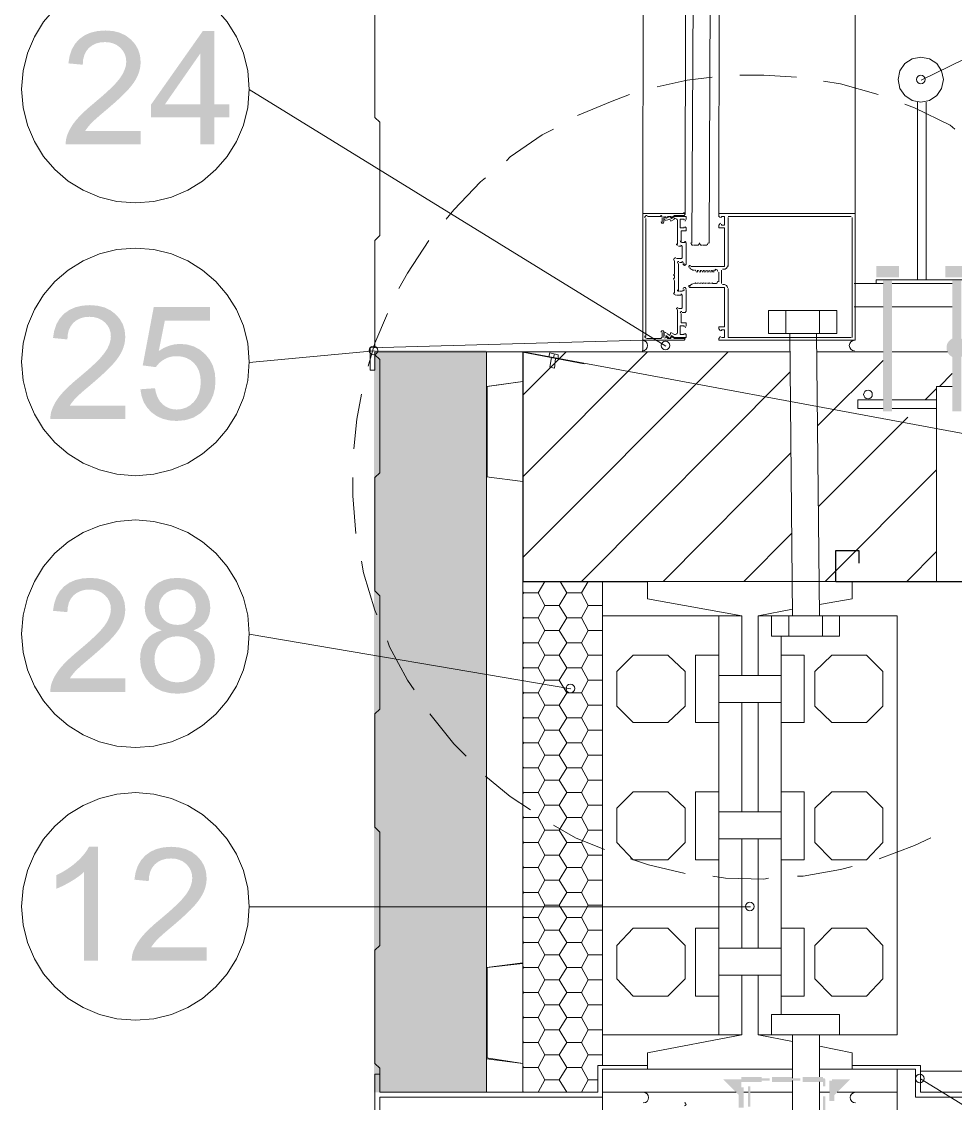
# Model space of a CAD drawing. Header units: millimetres. Extents: x 0 to 297, y 0 to 420.
# Drawn here: x 224.63 to 245.22, y 321.6 to 345.44 of the extents above; entities that cross this region are included whole.
import ezdxf

# ---------------------------------------------------------------- set-up
doc = ezdxf.new("R2010")
doc.units = ezdxf.units.MM
doc.layers.add('1-CORTE-LINEAS', color=7, linetype='Continuous')
doc.layers.add('1-CORTE-RELLENOS', color=9, linetype='Continuous')

msp = doc.modelspace()

# ---------------------------------------------------------------- hatches: boundary and pattern name
at = {"layer": '1-CORTE-RELLENOS'}
h = msp.add_hatch(color=7, dxfattribs=at)
h.dxf.hatch_style = 1
h.paths.add_polyline_path([(227.261, 343.027), (227.261, 342.732), (225.607, 342.732), (225.608, 342.787), (225.614, 342.84), (225.626, 342.893), (225.643, 342.945), (225.679, 343.029), (225.725, 343.113), (225.78, 343.196), (225.844, 343.278), (225.922, 343.363), (226.015, 343.454), (226.123, 343.551), (226.247, 343.656), (226.434, 343.815), (226.588, 343.956), (226.709, 344.079), (226.798, 344.185), (226.86, 344.281), (226.905, 344.375), (226.932, 344.466), (226.941, 344.554), (226.933, 344.642), (226.908, 344.723), (226.867, 344.797), (226.809, 344.863), (226.739, 344.917), (226.659, 344.956), (226.569, 344.979), (226.47, 344.987), (226.365, 344.979), (226.27, 344.954), (226.187, 344.912), (226.114, 344.855), (226.056, 344.782), (226.015, 344.697), (225.99, 344.599), (225.982, 344.488), (225.665, 344.518), (225.693, 344.684), (225.743, 344.829), (225.815, 344.953), (225.91, 345.056), (226.025, 345.138), (226.158, 345.196), (226.309, 345.231), (226.478, 345.243), (226.648, 345.231), (226.799, 345.193), (226.932, 345.13), (227.046, 345.042), (227.139, 344.937), (227.205, 344.819), (227.245, 344.69), (227.258, 344.549), (227.254, 344.473), (227.242, 344.398), (227.222, 344.324), (227.195, 344.251), (227.159, 344.178), (227.113, 344.103), (227.057, 344.026), (226.991, 343.948), (226.908, 343.86), (226.803, 343.758), (226.673, 343.64), (226.519, 343.507), (226.392, 343.4), (226.291, 343.313), (226.215, 343.243), (226.164, 343.193), (226.127, 343.151), (226.093, 343.11), (226.062, 343.069), (226.034, 343.027)])
h = msp.add_hatch(color=7, dxfattribs=at)
h.dxf.hatch_style = 1
h.paths.add_polyline_path([(228.881, 342.732), (228.881, 343.33), (229.217, 343.33), (229.217, 343.612), (228.881, 343.612), (228.881, 345.232), (228.63, 345.232), (227.489, 343.612), (227.489, 343.33), (228.575, 343.33), (228.575, 342.732)])
h.paths.add_polyline_path([(227.792, 343.612), (228.575, 344.739), (228.575, 343.612)])
h = msp.add_hatch(color=7, dxfattribs=at)
h.dxf.hatch_style = 1
h.paths.add_polyline_path([(243.474, 340.051), (243.974, 340.051), (243.974, 339.801), (243.474, 339.801)])
h = msp.add_hatch(color=7, dxfattribs=at)
h.dxf.hatch_style = 1
h.paths.add_polyline_path([(244.999, 340.051), (245.499, 340.051), (245.499, 339.801), (244.999, 339.801)])
h = msp.add_hatch(color=7, dxfattribs=at)
h.dxf.hatch_style = 1
h.paths.add_polyline_path([(243.624, 339.726), (243.824, 339.726), (243.824, 336.851), (243.624, 336.851)])
h = msp.add_hatch(color=7, dxfattribs=at)
h.dxf.hatch_style = 1
h.paths.add_polyline_path([(245.349, 339.726), (245.149, 339.726), (245.149, 338.452), (245.162, 338.459), (245.204, 338.471), (245.249, 338.476), (245.294, 338.471), (245.335, 338.459), (245.349, 338.452)])
h = msp.add_hatch(color=7, dxfattribs=at)
h.dxf.hatch_style = 1
h.paths.add_polyline_path([(226.922, 336.974), (226.922, 336.679), (225.268, 336.679), (225.269, 336.733), (225.276, 336.787), (225.287, 336.839), (225.304, 336.891), (225.34, 336.976), (225.386, 337.06), (225.441, 337.142), (225.505, 337.224), (225.583, 337.309), (225.676, 337.4), (225.784, 337.498), (225.908, 337.602), (226.095, 337.761), (226.249, 337.902), (226.371, 338.026), (226.459, 338.131), (226.522, 338.228), (226.566, 338.321), (226.593, 338.412), (226.602, 338.501), (226.594, 338.589), (226.569, 338.67), (226.528, 338.743), (226.47, 338.809), (226.4, 338.863), (226.32, 338.902), (226.231, 338.925), (226.131, 338.933), (226.026, 338.925), (225.932, 338.9), (225.848, 338.859), (225.776, 338.801), (225.718, 338.728), (225.676, 338.643), (225.652, 338.545), (225.643, 338.434), (225.326, 338.465), (225.354, 338.63), (225.404, 338.775), (225.477, 338.899), (225.572, 339.002), (225.687, 339.084), (225.82, 339.143), (225.971, 339.178), (226.139, 339.19), (226.309, 339.177), (226.46, 339.139), (226.593, 339.076), (226.707, 338.988), (226.8, 338.883), (226.866, 338.766), (226.906, 338.636), (226.919, 338.495), (226.915, 338.419), (226.903, 338.345), (226.884, 338.271), (226.856, 338.197), (226.82, 338.124), (226.774, 338.05), (226.718, 337.973), (226.652, 337.894), (226.57, 337.807), (226.464, 337.704), (226.334, 337.586), (226.181, 337.453), (226.054, 337.347), (225.952, 337.259), (225.876, 337.19), (225.825, 337.139), (225.788, 337.098), (225.754, 337.056), (225.723, 337.015), (225.696, 336.974)])
h = msp.add_hatch(color=7, dxfattribs=at)
h.dxf.hatch_style = 1
h.paths.add_polyline_path([(227.252, 337.335), (227.574, 337.359), (227.598, 337.249), (227.633, 337.154), (227.681, 337.073), (227.74, 337.007), (227.808, 336.955), (227.883, 336.918), (227.965, 336.896), (228.054, 336.888), (228.16, 336.899), (228.258, 336.93), (228.347, 336.981), (228.429, 337.054), (228.496, 337.144), (228.545, 337.249), (228.574, 337.368), (228.583, 337.5), (228.574, 337.624), (228.546, 337.734), (228.499, 337.831), (228.434, 337.913), (228.355, 337.98), (228.265, 338.027), (228.162, 338.056), (228.049, 338.065), (227.976, 338.061), (227.907, 338.048), (227.842, 338.026), (227.781, 337.996), (227.725, 337.96), (227.675, 337.92), (227.631, 337.874), (227.594, 337.823), (227.304, 337.861), (227.547, 339.145), (228.79, 339.145), (228.79, 338.851), (227.792, 338.851), (227.657, 338.178), (227.771, 338.247), (227.888, 338.296), (228.008, 338.325), (228.131, 338.335), (228.289, 338.321), (228.433, 338.278), (228.564, 338.208), (228.682, 338.109), (228.781, 337.988), (228.852, 337.85), (228.894, 337.696), (228.908, 337.525), (228.896, 337.361), (228.859, 337.209), (228.797, 337.069), (228.71, 336.941), (228.579, 336.808), (228.426, 336.713), (228.251, 336.656), (228.054, 336.637), (227.891, 336.649), (227.744, 336.685), (227.613, 336.744), (227.497, 336.828), (227.401, 336.931), (227.328, 337.049), (227.279, 337.184)])
h = msp.add_hatch(color=7, dxfattribs=at)
h.dxf.hatch_style = 1
h.paths.add_polyline_path([(245.474, 338.251), (245.47, 338.206), (245.457, 338.164), (245.437, 338.126), (245.408, 338.091), (245.373, 338.063), (245.335, 338.042), (245.294, 338.03), (245.249, 338.026), (245.204, 338.03), (245.162, 338.042), (245.124, 338.063), (245.09, 338.091), (245.061, 338.126), (245.04, 338.164), (245.028, 338.206), (245.024, 338.251), (245.028, 338.295), (245.04, 338.337), (245.061, 338.375), (245.09, 338.41), (245.124, 338.438), (245.162, 338.459), (245.204, 338.471), (245.249, 338.476), (245.294, 338.471), (245.335, 338.459), (245.373, 338.438), (245.408, 338.41), (245.437, 338.375), (245.457, 338.337), (245.47, 338.295)])
h = msp.add_hatch(color=51, dxfattribs=at)
h.dxf.hatch_style = 1
h.paths.add_polyline_path([(234.879, 338.194), (234.879, 321.841), (232.403, 321.841), (232.403, 338.194)])
h = msp.add_hatch(color=7, dxfattribs=at)
h.dxf.hatch_style = 1
h.paths.add_polyline_path([(245.149, 336.851), (245.349, 336.851), (245.349, 338.049), (245.335, 338.042), (245.294, 338.03), (245.249, 338.026), (245.204, 338.03), (245.162, 338.042), (245.149, 338.049)])
h = msp.add_hatch(color=7, dxfattribs=at)
h.dxf.hatch_style = 1
h.paths.add_polyline_path([(226.922, 330.962), (226.922, 330.667), (225.268, 330.667), (225.269, 330.722), (225.276, 330.775), (225.287, 330.828), (225.304, 330.88), (225.34, 330.964), (225.386, 331.048), (225.441, 331.131), (225.505, 331.213), (225.583, 331.298), (225.676, 331.389), (225.784, 331.486), (225.908, 331.591), (226.095, 331.75), (226.249, 331.891), (226.371, 332.014), (226.459, 332.12), (226.522, 332.216), (226.566, 332.31), (226.593, 332.401), (226.602, 332.489), (226.594, 332.578), (226.569, 332.659), (226.528, 332.732), (226.47, 332.798), (226.4, 332.852), (226.32, 332.891), (226.231, 332.914), (226.131, 332.922), (226.026, 332.914), (225.932, 332.889), (225.848, 332.847), (225.776, 332.79), (225.718, 332.717), (225.676, 332.632), (225.652, 332.534), (225.643, 332.423), (225.326, 332.453), (225.354, 332.619), (225.404, 332.764), (225.477, 332.888), (225.572, 332.991), (225.687, 333.073), (225.82, 333.131), (225.971, 333.166), (226.139, 333.178), (226.309, 333.166), (226.46, 333.128), (226.593, 333.065), (226.707, 332.977), (226.8, 332.872), (226.866, 332.754), (226.906, 332.625), (226.919, 332.484), (226.915, 332.408), (226.903, 332.333), (226.884, 332.259), (226.856, 332.186), (226.82, 332.113), (226.774, 332.038), (226.718, 331.962), (226.652, 331.883), (226.57, 331.795), (226.464, 331.693), (226.334, 331.575), (226.181, 331.442), (226.054, 331.335), (225.952, 331.248), (225.876, 331.178), (225.825, 331.128), (225.788, 331.086), (225.754, 331.045), (225.723, 331.004), (225.696, 330.962)])
h = msp.add_hatch(color=7, dxfattribs=at)
h.dxf.hatch_style = 1
h.paths.add_polyline_path([(227.615, 331.986), (227.521, 331.937), (227.439, 331.874), (227.371, 331.797), (227.316, 331.711), (227.277, 331.614), (227.254, 331.507), (227.246, 331.39), (227.261, 331.233), (227.303, 331.09), (227.374, 330.961), (227.472, 330.844), (227.595, 330.748), (227.736, 330.68), (227.894, 330.64), (228.071, 330.626), (228.246, 330.64), (228.404, 330.68), (228.544, 330.748), (228.666, 330.844), (228.766, 330.959), (228.837, 331.087), (228.88, 331.228), (228.895, 331.381), (228.887, 331.493), (228.864, 331.597), (228.826, 331.693), (228.773, 331.781), (228.707, 331.859), (228.626, 331.925), (228.532, 331.98), (228.423, 332.023), (228.511, 332.061), (228.587, 332.107), (228.65, 332.161), (228.702, 332.222), (228.741, 332.289), (228.77, 332.362), (228.787, 332.441), (228.793, 332.525), (228.78, 332.656), (228.742, 332.777), (228.679, 332.888), (228.591, 332.988), (228.484, 333.071), (228.361, 333.131), (228.221, 333.166), (228.065, 333.178), (227.91, 333.166), (227.772, 333.131), (227.65, 333.073), (227.544, 332.991), (227.458, 332.893), (227.397, 332.784), (227.361, 332.664), (227.348, 332.533), (227.354, 332.446), (227.371, 332.364), (227.4, 332.29), (227.439, 332.222), (227.492, 332.161), (227.557, 332.107), (227.634, 332.061), (227.723, 332.023)])
h.paths.add_polyline_path([(227.663, 332.544), (227.67, 332.619), (227.692, 332.688), (227.728, 332.752), (227.778, 332.812), (227.84, 332.861), (227.909, 332.896), (227.986, 332.918), (228.071, 332.925), (228.154, 332.917), (228.23, 332.896), (228.298, 332.86), (228.36, 332.809), (228.411, 332.749), (228.447, 332.681), (228.468, 332.607), (228.476, 332.525), (228.469, 332.448), (228.447, 332.377), (228.412, 332.311), (228.363, 332.252), (228.302, 332.204), (228.234, 332.169), (228.157, 332.149), (228.073, 332.142), (227.986, 332.149), (227.908, 332.169), (227.838, 332.204), (227.776, 332.252), (227.726, 332.313), (227.691, 332.381), (227.67, 332.459)])
h.paths.add_polyline_path([(227.563, 331.39), (227.572, 331.493), (227.599, 331.587), (227.643, 331.672), (227.704, 331.748), (227.78, 331.81), (227.866, 331.855), (227.961, 331.882), (228.065, 331.891), (228.17, 331.882), (228.267, 331.855), (228.354, 331.809), (228.432, 331.745), (228.497, 331.667), (228.543, 331.58), (228.571, 331.484), (228.58, 331.379), (228.571, 331.274), (228.544, 331.179), (228.5, 331.094), (228.437, 331.017), (228.361, 330.956), (228.274, 330.912), (228.179, 330.886), (228.073, 330.877), (228.004, 330.881), (227.937, 330.893), (227.872, 330.914), (227.809, 330.943), (227.751, 330.981), (227.702, 331.025), (227.659, 331.076), (227.624, 331.133), (227.597, 331.196), (227.579, 331.259), (227.567, 331.324)])
h = msp.add_hatch(color=7, dxfattribs=at)
h.dxf.hatch_style = 1
h.paths.add_polyline_path([(226.316, 324.741), (226.01, 324.741), (226.01, 326.698), (225.95, 326.644), (225.881, 326.591), (225.804, 326.538), (225.718, 326.485), (225.631, 326.436), (225.548, 326.393), (225.47, 326.356), (225.396, 326.326), (225.396, 326.623), (225.52, 326.687), (225.636, 326.757), (225.745, 326.833), (225.845, 326.915), (225.934, 327.001), (226.009, 327.086), (226.071, 327.169), (226.118, 327.252), (226.316, 327.252)])
h = msp.add_hatch(color=7, dxfattribs=at)
h.dxf.hatch_style = 1
h.paths.add_polyline_path([(228.716, 325.036), (228.716, 324.741), (227.062, 324.741), (227.064, 324.795), (227.07, 324.849), (227.081, 324.901), (227.098, 324.953), (227.135, 325.038), (227.18, 325.122), (227.235, 325.204), (227.3, 325.287), (227.377, 325.371), (227.47, 325.462), (227.578, 325.56), (227.702, 325.664), (227.889, 325.823), (228.043, 325.964), (228.165, 326.088), (228.253, 326.193), (228.316, 326.29), (228.36, 326.383), (228.387, 326.474), (228.396, 326.563), (228.388, 326.651), (228.363, 326.732), (228.322, 326.805), (228.264, 326.871), (228.194, 326.926), (228.114, 326.964), (228.025, 326.988), (227.925, 326.995), (227.82, 326.987), (227.726, 326.962), (227.642, 326.921), (227.57, 326.863), (227.512, 326.79), (227.47, 326.705), (227.446, 326.607), (227.437, 326.496), (227.12, 326.527), (227.148, 326.693), (227.198, 326.837), (227.271, 326.961), (227.366, 327.064), (227.481, 327.146), (227.614, 327.205), (227.765, 327.24), (227.933, 327.252), (228.103, 327.239), (228.254, 327.201), (228.387, 327.138), (228.501, 327.05), (228.594, 326.945), (228.66, 326.828), (228.7, 326.698), (228.713, 326.557), (228.709, 326.482), (228.697, 326.407), (228.678, 326.333), (228.65, 326.259), (228.614, 326.187), (228.568, 326.112), (228.512, 326.035), (228.446, 325.956), (228.364, 325.869), (228.258, 325.766), (228.128, 325.648), (227.975, 325.515), (227.848, 325.409), (227.746, 325.321), (227.67, 325.252), (227.619, 325.201), (227.582, 325.16), (227.548, 325.118), (227.517, 325.077), (227.49, 325.036)])
h = msp.add_hatch(color=7, dxfattribs=at)
h.dxf.hatch_style = 1
h.paths.add_polyline_path([(240.499, 322.126), (240.099, 322.126), (240.499, 321.726)])
h = msp.add_hatch(color=7, dxfattribs=at)
h.dxf.hatch_style = 1
h.paths.add_polyline_path([(240.949, 322.101), (240.674, 322.101), (240.674, 322.151), (240.949, 322.151), (240.949, 322.181), (240.499, 322.181), (240.499, 322.126), (240.499, 322.071), (240.949, 322.071)])
h = msp.add_hatch(color=7, dxfattribs=at)
h.dxf.hatch_style = 1
h.paths.add_polyline_path([(240.674, 322.151), (240.674, 322.101), (241.124, 322.101), (241.124, 322.151)])
h = msp.add_hatch(color=7, dxfattribs=at)
h.dxf.hatch_style = 1
h.paths.add_polyline_path([(241.349, 322.101), (241.349, 322.151), (241.624, 322.151), (241.624, 322.181), (241.174, 322.181), (241.174, 322.071), (241.624, 322.071), (241.624, 322.101)])
h = msp.add_hatch(color=7, dxfattribs=at)
h.dxf.hatch_style = 1
h.paths.add_polyline_path([(241.349, 322.101), (241.799, 322.101), (241.799, 322.151), (241.349, 322.151)])
h = msp.add_hatch(color=7, dxfattribs=at)
h.dxf.hatch_style = 1
h.paths.add_polyline_path([(242.299, 322.101), (242.024, 322.101), (242.024, 322.151), (242.299, 322.151), (242.299, 322.181), (241.849, 322.181), (241.849, 322.071), (242.299, 322.071)])
h = msp.add_hatch(color=7, dxfattribs=at)
h.dxf.hatch_style = 1
h.paths.add_polyline_path([(242.349, 322.126), (242.347, 322.137), (242.343, 322.144), (242.335, 322.149), (242.324, 322.151), (242.024, 322.151), (242.024, 322.101), (242.299, 322.101), (242.299, 321.976), (242.349, 321.976)])
h = msp.add_hatch(color=7, dxfattribs=at)
h.dxf.hatch_style = 1
h.paths.add_polyline_path([(242.554, 321.781), (242.499, 321.726), (242.499, 322.101), (242.444, 322.101), (242.444, 321.651), (242.554, 321.651)])
h = msp.add_hatch(color=7, dxfattribs=at)
h.dxf.hatch_style = 1
h.paths.add_polyline_path([(242.499, 322.126), (242.899, 322.126), (242.499, 321.726)])
h = msp.add_hatch(color=7, dxfattribs=at)
h.dxf.hatch_style = 1
h.paths.add_polyline_path([(240.499, 321.726), (240.444, 321.781), (240.444, 321.501), (240.554, 321.501), (240.554, 321.951), (240.499, 321.951)])
h = msp.add_hatch(color=7, dxfattribs=at)
h.dxf.hatch_style = 1
h.paths.add_polyline_path([(240.699, 321.526), (240.699, 321.976), (240.649, 321.976), (240.649, 321.526)])
h = msp.add_hatch(color=7, dxfattribs=at)
h.dxf.hatch_style = 1
h.paths.add_polyline_path([(242.299, 321.751), (242.299, 321.301), (242.349, 321.301), (242.349, 321.751)])

# ---------------------------------------------------------------- linework, layer by layer
at = {"layer": '1-CORTE-LINEAS', "color": 7, "lineweight": 13}
for p, q in [((239.515, 358.417), (239.408, 340.553)), ((239.303, 357.803), (239.26, 341.187)), ((240.002, 341.208), (240.044, 357.719)), ((239.874, 357.57), (239.789, 340.553)), ((238.393, 341.102), (238.393, 338.499)), ((238.731, 341.145), (238.435, 341.145)), ((238.753, 341.018), (238.753, 341.124)), ((238.795, 341.018), (238.795, 341.145)), ((239.092, 340.531), (239.092, 341.039)), ((242.922, 341.145), (240.213, 341.145)), ((240.213, 340.044), (240.213, 341.124)), ((242.944, 338.478), (242.944, 341.124)), ((239.176, 340.488), (239.112, 340.488)), ((239.197, 340.573), (239.26, 340.573)), ((239.197, 340.235), (239.197, 340.468)), ((239.282, 340.553), (239.282, 340.087)), ((239.451, 340.51), (239.536, 340.51)), ((239.641, 340.51), (239.726, 340.51)), ((239.07, 340.214), (239.176, 340.214)), ((239.112, 340.107), (239.112, 339.515)), ((239.197, 340.129), (239.134, 340.129)), ((239.24, 340.087), (239.24, 340.107)), ((240.128, 339.981), (240.086, 339.981)), ((239.536, 339.959), (239.536, 339.917)), ((239.578, 339.917), (239.557, 339.959)), ((239.599, 339.959), (239.599, 339.917)), ((239.641, 339.917), (239.621, 339.959)), ((239.663, 339.959), (239.641, 339.917)), ((239.684, 339.917), (239.684, 339.959)), ((239.726, 339.959), (239.705, 339.917)), ((239.747, 339.917), (239.747, 339.959)), ((239.789, 339.959), (239.769, 339.917)), ((239.811, 339.917), (239.789, 339.959)), ((239.832, 339.959), (239.832, 339.917)), ((239.874, 339.917), (239.854, 339.959)), ((240.002, 339.706), (240.002, 339.917)), ((240.065, 339.959), (240.065, 339.663)), ((239.134, 339.494), (239.197, 339.494)), ((239.24, 339.515), (239.24, 339.536)), ((239.282, 339.536), (239.282, 339.049)), ((239.536, 339.663), (239.536, 339.684)), ((239.578, 339.663), (239.557, 339.684)), ((239.599, 339.663), (239.599, 339.684)), ((239.684, 339.684), (239.684, 339.663)), ((239.726, 339.684), (239.705, 339.663)), ((239.747, 339.684), (239.747, 339.663)), ((239.832, 339.663), (239.832, 339.684)), ((240.086, 339.642), (240.128, 339.642)), ((239.176, 339.409), (239.07, 339.409)), ((239.197, 339.134), (239.197, 339.388)), ((239.092, 338.584), (239.092, 339.092)), ((239.112, 339.113), (239.176, 339.113)), ((239.26, 339.028), (239.197, 339.028)), ((238.753, 338.478), (238.753, 338.584)), ((238.795, 338.584), (238.795, 338.478)), ((239.24, 338.414), (238.329, 338.414)), ((238.435, 338.457), (238.731, 338.457))]:
    msp.add_line(p, q, dxfattribs=at)
at = {"layer": '1-CORTE-LINEAS', "color": 7, "lineweight": 9}
for p, q in [((238.35, 357.719), (238.329, 341.208)), ((243.007, 341.208), (243.029, 357.719)), ((235.684, 321.841), (235.684, 338.16)), ((235.684, 338.16), (249.166, 335.663)), ((236.255, 338.055), (236.276, 338.14)), ((236.361, 338.033), (236.382, 338.118)), ((236.318, 338.033), (236.276, 337.822)), ((243.071, 337.102), (243.624, 337.102)), ((243.071, 337.102), (243.071, 336.912)), ((243.071, 336.912), (243.624, 336.912)), ((243.824, 337.102), (244.806, 337.102)), ((243.824, 336.912), (244.806, 336.912)), ((237.758, 331.112), (238.118, 331.472)), ((238.118, 331.472), (238.879, 331.472)), ((239.26, 331.112), (238.879, 331.472)), ((242.118, 331.112), (242.499, 331.472)), ((243.261, 331.472), (242.499, 331.472)), ((243.621, 331.112), (243.261, 331.472)), ((237.758, 330.35), (237.758, 331.112)), ((239.26, 331.112), (239.26, 330.35)), ((242.118, 331.112), (242.118, 330.35)), ((243.621, 330.35), (243.621, 331.112)), ((237.758, 330.35), (238.118, 329.99)), ((239.26, 330.35), (238.879, 329.99)), ((242.118, 330.35), (242.499, 329.99)), ((243.621, 330.35), (243.261, 329.99)), ((238.879, 329.99), (238.118, 329.99)), ((242.499, 329.99), (243.261, 329.99)), ((237.758, 328.106), (238.118, 328.466)), ((238.118, 328.466), (238.879, 328.466)), ((239.26, 328.106), (238.879, 328.466)), ((242.118, 328.106), (242.499, 328.466)), ((243.261, 328.466), (242.499, 328.466)), ((243.621, 328.106), (243.261, 328.466)), ((237.758, 327.344), (237.758, 328.106)), ((239.26, 328.106), (239.26, 327.344)), ((242.118, 328.106), (242.118, 327.344)), ((243.621, 327.344), (243.621, 328.106)), ((237.758, 327.344), (238.118, 326.963)), ((239.26, 327.344), (238.879, 326.963)), ((242.118, 327.344), (242.499, 326.963)), ((243.621, 327.344), (243.261, 326.963)), ((238.879, 326.963), (238.118, 326.963)), ((242.499, 326.963), (243.261, 326.963)), ((237.758, 325.079), (238.118, 325.46)), ((238.879, 325.46), (238.118, 325.46)), ((239.26, 325.079), (238.879, 325.46)), ((242.118, 325.079), (242.499, 325.46)), ((242.499, 325.46), (243.261, 325.46)), ((243.621, 325.079), (243.261, 325.46)), ((237.758, 325.079), (237.758, 324.339)), ((239.26, 324.339), (239.26, 325.079)), ((242.118, 324.339), (242.118, 325.079)), ((243.621, 325.079), (243.621, 324.339)), ((237.758, 324.339), (238.118, 323.958)), ((239.26, 324.339), (238.879, 323.958)), ((242.118, 324.339), (242.499, 323.958)), ((243.621, 324.339), (243.261, 323.958)), ((238.118, 323.958), (238.879, 323.958)), ((243.261, 323.958), (242.499, 323.958))]:
    msp.add_line(p, q, dxfattribs=at)
at = {"layer": '1-CORTE-LINEAS', "color": 7, "lineweight": 15}
for p, q in [((250.373, 347.029), (244.468, 344.151)), ((229.651, 343.939), (238.837, 338.288)), ((244.383, 339.748), (244.383, 343.663)), ((244.573, 339.748), (244.573, 343.663)), ((242.986, 339.663), (243.624, 339.663)), ((243.824, 339.663), (245.149, 339.663)), ((241.483, 339.07), (241.483, 338.563)), ((242.224, 339.07), (242.224, 338.563)), ((242.986, 339.155), (243.624, 339.155)), ((243.824, 339.155), (245.149, 339.155)), ((242.605, 338.563), (241.102, 338.563)), ((241.568, 338.563), (241.631, 332.339)), ((242.16, 338.563), (242.224, 332.339)), ((238.329, 338.414), (232.318, 338.245)), ((238.329, 338.414), (238.329, 338.16)), ((229.651, 337.927), (232.403, 338.182)), ((235.684, 338.16), (232.424, 338.16)), ((234.879, 321.841), (234.879, 338.16)), ((235.684, 338.16), (241.568, 338.16)), ((242.182, 338.16), (243.624, 338.16)), ((243.824, 338.16), (245.042, 338.16)), ((234.879, 337.398), (234.879, 335.409)), ((234.9, 337.398), (234.9, 335.409)), ((235.684, 335.303), (235.684, 334.647)), ((237.441, 332.339), (237.441, 333.102)), ((238.435, 333.102), (242.944, 333.102)), ((238.435, 332.72), (238.435, 333.102)), ((242.944, 332.72), (242.944, 333.102)), ((238.435, 332.72), (240.51, 332.339)), ((242.944, 332.72), (242.224, 332.594)), ((240.002, 332.339), (240.002, 323.111)), ((240.51, 332.339), (240.51, 331.028)), ((241.631, 332.488), (240.869, 332.339)), ((240.869, 332.339), (240.869, 331.028)), ((241.546, 331.895), (241.546, 332.339)), ((242.287, 331.895), (242.287, 332.339)), ((229.651, 331.938), (236.742, 330.731)), ((241.377, 331.895), (241.377, 323.555)), ((241.377, 331.028), (240.002, 331.028)), ((241.377, 330.434), (240.002, 330.434)), ((240.51, 330.434), (240.51, 328.021)), ((240.869, 330.434), (240.869, 328.021)), ((241.377, 328.021), (240.002, 328.021)), ((241.377, 327.429), (240.002, 327.429)), ((240.51, 327.429), (240.51, 325.016)), ((240.869, 327.429), (240.869, 325.016)), ((229.651, 325.926), (240.7, 325.926)), ((241.377, 325.016), (240.002, 325.016)), ((234.879, 324.593), (235.684, 324.698)), ((234.879, 324.593), (234.879, 322.582)), ((234.9, 324.593), (235.684, 324.678)), ((234.9, 324.593), (234.9, 322.603)), ((241.377, 324.423), (240.002, 324.423)), ((240.51, 324.423), (240.51, 323.111)), ((240.869, 324.423), (240.869, 323.111)), ((237.441, 323.111), (237.441, 322.433)), ((238.435, 322.709), (240.51, 323.111)), ((241.631, 322.963), (240.869, 323.111)), ((241.631, 322.151), (241.631, 323.111)), ((242.224, 322.181), (242.224, 323.111)), ((242.944, 322.709), (242.224, 322.857)), ((238.435, 322.709), (238.435, 322.349)), ((238.435, 322.709), (238.435, 322.349)), ((242.944, 322.709), (242.944, 322.349)), ((235.684, 322.476), (235.684, 321.841)), ((235.684, 322.476), (235.684, 321.841)), ((237.441, 322.349), (241.631, 322.349)), ((242.224, 322.349), (244.34, 322.349)), ((241.631, 321.418), (241.631, 322.101)), ((244.447, 322.307), (280.705, 322.307)), ((250.373, 318.496), (244.447, 322.137)), ((242.224, 321.418), (242.224, 322.071)), ((234.879, 321.841), (232.529, 321.841)), ((232.529, 321.736), (237.441, 321.736)), ((234.879, 321.841), (237.335, 321.841)), ((240.554, 321.841), (240.649, 321.841)), ((240.699, 321.841), (241.631, 321.841)), ((242.224, 321.841), (242.444, 321.841)), ((244.447, 321.841), (280.705, 321.841))]:
    msp.add_line(p, q, dxfattribs=at)
at = {"layer": '1-CORTE-LINEAS', "color": 7, "lineweight": 5}
for p, q in [((232.424, 338.097), (232.424, 338.16)), ((235.684, 337.208), (236.636, 338.16)), ((235.684, 335.409), (238.435, 338.16)), ((235.684, 333.631), (240.213, 338.16)), ((243.624, 337.973), (242.182, 336.531)), ((236.975, 333.102), (241.568, 337.716)), ((244.87, 337.398), (245.149, 337.685)), ((244.552, 337.102), (244.806, 337.356)), ((242.203, 334.752), (244.171, 336.721)), ((238.774, 333.102), (241.589, 335.938)), ((242.351, 333.102), (244.806, 335.557)), ((240.552, 333.102), (241.61, 334.16)), ((244.15, 333.102), (244.806, 333.757)), ((236.022, 332.848), (236.17, 333.102)), ((236.657, 332.848), (236.509, 333.102)), ((236.975, 332.848), (237.123, 333.102)), ((235.704, 332.848), (235.684, 332.869)), ((235.684, 332.827), (235.704, 332.848)), ((235.704, 332.848), (236.022, 332.848)), ((236.17, 332.572), (236.022, 332.848)), ((236.488, 332.572), (236.657, 332.848)), ((236.657, 332.848), (236.975, 332.848)), ((237.123, 332.572), (236.975, 332.848)), ((236.022, 332.297), (236.17, 332.572)), ((236.17, 332.572), (236.488, 332.572)), ((236.657, 332.297), (236.488, 332.572)), ((236.975, 332.297), (237.123, 332.572)), ((237.123, 332.572), (237.441, 332.572)), ((235.704, 332.297), (235.684, 332.319)), ((235.684, 332.276), (235.704, 332.297)), ((235.704, 332.297), (236.022, 332.297)), ((236.17, 332.022), (236.022, 332.297)), ((236.488, 332.022), (236.657, 332.297)), ((236.657, 332.297), (236.975, 332.297)), ((237.123, 332.022), (236.975, 332.297)), ((236.022, 331.747), (236.17, 332.022)), ((236.17, 332.022), (236.488, 332.022)), ((236.657, 331.747), (236.488, 332.022)), ((236.975, 331.747), (237.123, 332.022)), ((237.123, 332.022), (237.441, 332.022)), ((235.704, 331.747), (235.684, 331.768)), ((235.684, 331.726), (235.704, 331.747)), ((235.704, 331.747), (236.022, 331.747)), ((236.17, 331.472), (236.022, 331.747)), ((236.488, 331.472), (236.657, 331.747)), ((236.657, 331.747), (236.975, 331.747)), ((237.123, 331.472), (236.975, 331.747)), ((236.022, 331.196), (236.17, 331.472)), ((236.17, 331.472), (236.488, 331.472)), ((236.657, 331.196), (236.488, 331.472)), ((236.975, 331.196), (237.123, 331.472)), ((237.123, 331.472), (237.441, 331.472)), ((235.704, 331.196), (235.684, 331.218)), ((235.684, 331.176), (235.704, 331.196)), ((235.704, 331.196), (236.022, 331.196)), ((236.17, 330.921), (236.022, 331.196)), ((236.488, 330.921), (236.657, 331.196)), ((236.657, 331.196), (236.975, 331.196)), ((237.123, 330.921), (236.975, 331.196)), ((236.022, 330.647), (236.17, 330.921)), ((236.17, 330.921), (236.488, 330.921)), ((236.657, 330.647), (236.488, 330.921)), ((236.975, 330.647), (237.123, 330.921)), ((237.123, 330.921), (237.441, 330.921)), ((235.704, 330.647), (235.684, 330.667)), ((235.684, 330.625), (235.704, 330.647)), ((235.704, 330.647), (236.022, 330.647)), ((236.17, 330.371), (236.022, 330.647)), ((236.488, 330.371), (236.657, 330.647)), ((236.657, 330.647), (236.975, 330.647)), ((237.123, 330.371), (236.975, 330.647)), ((236.022, 330.096), (236.17, 330.371)), ((236.17, 330.371), (236.488, 330.371)), ((236.657, 330.096), (236.488, 330.371)), ((236.975, 330.096), (237.123, 330.371)), ((237.123, 330.371), (237.441, 330.371)), ((235.704, 330.096), (235.684, 330.117)), ((235.684, 330.075), (235.704, 330.096)), ((235.704, 330.096), (236.022, 330.096)), ((236.17, 329.821), (236.022, 330.096)), ((236.488, 329.821), (236.657, 330.096)), ((236.657, 330.096), (236.975, 330.096)), ((237.123, 329.821), (236.975, 330.096)), ((236.022, 329.546), (236.17, 329.821)), ((236.17, 329.821), (236.488, 329.821)), ((236.657, 329.546), (236.488, 329.821)), ((236.975, 329.546), (237.123, 329.821)), ((237.123, 329.821), (237.441, 329.821)), ((235.704, 329.546), (235.684, 329.567)), ((235.684, 329.524), (235.704, 329.546)), ((235.704, 329.546), (236.022, 329.546)), ((236.17, 329.271), (236.022, 329.546)), ((236.488, 329.271), (236.657, 329.546)), ((236.657, 329.546), (236.975, 329.546)), ((237.123, 329.271), (236.975, 329.546)), ((236.022, 328.995), (236.17, 329.271)), ((236.17, 329.271), (236.488, 329.271)), ((236.657, 328.995), (236.488, 329.271)), ((236.975, 328.995), (237.123, 329.271)), ((237.123, 329.271), (237.441, 329.271)), ((235.704, 328.995), (235.684, 329.016)), ((235.684, 328.974), (235.704, 328.995)), ((235.704, 328.995), (236.022, 328.995)), ((236.17, 328.72), (236.022, 328.995)), ((236.488, 328.72), (236.657, 328.995)), ((236.657, 328.995), (236.975, 328.995)), ((237.123, 328.72), (236.975, 328.995)), ((236.022, 328.445), (236.17, 328.72)), ((236.17, 328.72), (236.488, 328.72)), ((236.657, 328.445), (236.488, 328.72)), ((236.975, 328.445), (237.123, 328.72)), ((237.123, 328.72), (237.441, 328.72)), ((235.704, 328.445), (235.684, 328.466)), ((235.684, 328.424), (235.704, 328.445)), ((235.704, 328.445), (236.022, 328.445)), ((236.17, 328.17), (236.022, 328.445)), ((236.488, 328.17), (236.657, 328.445)), ((236.657, 328.445), (236.975, 328.445)), ((237.123, 328.17), (236.975, 328.445)), ((236.022, 327.895), (236.17, 328.17)), ((236.17, 328.17), (236.488, 328.17)), ((236.657, 327.895), (236.488, 328.17)), ((236.975, 327.895), (237.123, 328.17)), ((237.123, 328.17), (237.441, 328.17)), ((235.704, 327.895), (235.684, 327.916)), ((235.684, 327.873), (235.704, 327.895)), ((235.704, 327.895), (236.022, 327.895)), ((236.17, 327.62), (236.022, 327.895)), ((236.488, 327.62), (236.657, 327.895)), ((236.657, 327.895), (236.975, 327.895)), ((237.123, 327.62), (236.975, 327.895)), ((236.022, 327.344), (236.17, 327.62)), ((236.17, 327.62), (236.488, 327.62)), ((236.657, 327.344), (236.488, 327.62)), ((236.975, 327.344), (237.123, 327.62)), ((237.123, 327.62), (237.441, 327.62)), ((235.704, 327.344), (235.684, 327.365)), ((235.684, 327.323), (235.704, 327.344)), ((235.704, 327.344), (236.022, 327.344)), ((236.17, 327.069), (236.022, 327.344)), ((236.488, 327.069), (236.657, 327.344)), ((236.657, 327.344), (236.975, 327.344)), ((237.123, 327.069), (236.975, 327.344)), ((236.022, 326.794), (236.17, 327.069)), ((236.17, 327.069), (236.488, 327.069)), ((236.657, 326.794), (236.488, 327.069)), ((236.975, 326.794), (237.123, 327.069)), ((237.123, 327.069), (237.441, 327.069)), ((235.704, 326.794), (235.684, 326.815)), ((235.684, 326.773), (235.704, 326.794)), ((235.704, 326.794), (236.022, 326.794)), ((236.17, 326.519), (236.022, 326.794)), ((236.488, 326.519), (236.657, 326.794)), ((236.657, 326.794), (236.975, 326.794)), ((237.123, 326.519), (236.975, 326.794)), ((236.022, 326.244), (236.17, 326.519)), ((236.17, 326.519), (236.488, 326.519)), ((236.657, 326.244), (236.488, 326.519)), ((236.975, 326.244), (237.123, 326.519)), ((237.123, 326.519), (237.441, 326.519)), ((235.704, 326.244), (235.684, 326.265)), ((235.684, 326.222), (235.704, 326.244)), ((235.704, 326.244), (236.022, 326.244)), ((236.17, 325.969), (236.022, 326.244)), ((236.488, 325.969), (236.657, 326.244)), ((236.657, 326.244), (236.975, 326.244)), ((237.123, 325.969), (236.975, 326.244)), ((236.022, 325.693), (236.17, 325.969)), ((236.17, 325.969), (236.488, 325.969)), ((236.657, 325.693), (236.488, 325.969)), ((236.975, 325.693), (237.123, 325.969)), ((237.123, 325.969), (237.441, 325.969)), ((235.704, 325.693), (235.684, 325.715)), ((235.684, 325.672), (235.704, 325.693)), ((235.704, 325.693), (236.022, 325.693)), ((236.17, 325.418), (236.022, 325.693)), ((236.488, 325.418), (236.657, 325.693)), ((236.657, 325.693), (236.975, 325.693)), ((237.123, 325.418), (236.975, 325.693)), ((236.022, 325.143), (236.17, 325.418)), ((236.17, 325.418), (236.488, 325.418)), ((236.657, 325.143), (236.488, 325.418)), ((236.975, 325.143), (237.123, 325.418)), ((237.123, 325.418), (237.441, 325.418)), ((235.704, 325.143), (235.684, 325.164)), ((235.684, 325.122), (235.704, 325.143)), ((235.704, 325.143), (236.022, 325.143)), ((236.17, 324.868), (236.022, 325.143)), ((236.488, 324.868), (236.657, 325.143)), ((236.657, 325.143), (236.975, 325.143)), ((237.123, 324.868), (236.975, 325.143)), ((236.022, 324.593), (236.17, 324.868)), ((236.17, 324.868), (236.488, 324.868)), ((236.657, 324.593), (236.488, 324.868)), ((236.975, 324.593), (237.123, 324.868)), ((237.123, 324.868), (237.441, 324.868)), ((235.704, 324.593), (235.684, 324.614)), ((235.684, 324.572), (235.704, 324.593)), ((235.704, 324.593), (236.022, 324.593)), ((236.17, 324.317), (236.022, 324.593)), ((236.488, 324.317), (236.657, 324.593)), ((236.657, 324.593), (236.975, 324.593)), ((237.123, 324.317), (236.975, 324.593)), ((236.022, 324.042), (236.17, 324.317)), ((236.17, 324.317), (236.488, 324.317)), ((236.657, 324.042), (236.488, 324.317)), ((236.975, 324.042), (237.123, 324.317)), ((237.123, 324.317), (237.441, 324.317)), ((235.704, 324.042), (235.684, 324.064)), ((235.684, 324.021), (235.704, 324.042)), ((235.704, 324.042), (236.022, 324.042)), ((236.17, 323.767), (236.022, 324.042)), ((236.488, 323.767), (236.657, 324.042)), ((236.657, 324.042), (236.975, 324.042)), ((237.123, 323.767), (236.975, 324.042)), ((236.022, 323.492), (236.17, 323.767)), ((236.17, 323.767), (236.488, 323.767)), ((236.657, 323.492), (236.488, 323.767)), ((236.975, 323.492), (237.123, 323.767)), ((237.123, 323.767), (237.441, 323.767)), ((235.704, 323.492), (235.684, 323.513)), ((235.684, 323.471), (235.704, 323.492)), ((235.704, 323.492), (236.022, 323.492)), ((236.17, 323.217), (236.022, 323.492)), ((236.488, 323.217), (236.657, 323.492)), ((236.657, 323.492), (236.975, 323.492)), ((237.123, 323.217), (236.975, 323.492)), ((236.022, 322.942), (236.17, 323.217)), ((236.17, 323.217), (236.488, 323.217)), ((236.657, 322.942), (236.488, 323.217)), ((236.975, 322.942), (237.123, 323.217)), ((237.123, 323.217), (237.441, 323.217)), ((240.51, 323.111), (237.441, 323.111)), ((235.704, 322.942), (235.684, 322.963)), ((235.684, 322.921), (235.704, 322.942)), ((235.704, 322.942), (236.022, 322.942)), ((236.17, 322.666), (236.022, 322.942)), ((236.488, 322.666), (236.657, 322.942)), ((236.657, 322.942), (236.975, 322.942)), ((237.123, 322.666), (236.975, 322.942)), ((236.022, 322.391), (236.17, 322.666)), ((236.17, 322.666), (236.488, 322.666)), ((236.657, 322.391), (236.488, 322.666)), ((236.975, 322.391), (237.123, 322.666)), ((237.123, 322.666), (237.441, 322.666)), ((235.704, 322.391), (235.684, 322.413)), ((235.684, 322.37), (235.704, 322.391)), ((235.704, 322.391), (236.022, 322.391)), ((236.17, 322.116), (236.022, 322.391)), ((236.488, 322.116), (236.657, 322.391)), ((236.657, 322.391), (236.975, 322.391)), ((237.123, 322.116), (236.975, 322.391)), ((236.022, 321.841), (236.17, 322.116)), ((236.17, 322.116), (236.488, 322.116)), ((236.657, 321.841), (236.488, 322.116)), ((236.975, 321.841), (237.123, 322.116)), ((237.123, 322.116), (237.335, 322.116)), ((235.704, 321.841), (235.684, 321.862)), ((232.529, 321.736), (232.529, 319.872)), ((235.704, 321.841), (236.022, 321.841)), ((236.657, 321.841), (236.975, 321.841))]:
    msp.add_line(p, q, dxfattribs=at)
at = {"layer": '1-CORTE-LINEAS', "color": 7, "lineweight": 25}
msp.add_line((235.684, 338.16), (237.038, 337.907), dxfattribs=at)
at = {"layer": '1-CORTE-LINEAS', "color": 7, "lineweight": 5}
for points in [[(232.424, 338.245), (232.424, 340.616), (232.529, 340.721), (232.529, 343.219), (232.424, 343.325), (232.424, 345.823), (232.529, 345.928), (232.529, 348.426), (232.424, 348.532), (232.424, 351.03), (232.529, 351.136), (232.529, 353.633), (232.424, 353.739), (232.424, 356.237), (232.529, 356.343), (232.529, 358.84), (232.424, 358.946), (232.424, 361.465), (232.529, 361.571), (232.529, 363.8)], [(240.51, 332.339), (237.441, 332.339), (237.441, 323.111)], [(240.869, 332.339), (243.939, 332.339), (243.939, 323.111), (240.869, 323.111)], [(237.441, 321.841), (237.441, 318.835), (238.35, 318.835)], [(243.029, 318.835), (243.939, 318.835), (243.939, 321.841)]]:
    msp.add_lwpolyline(points, dxfattribs=at)
at = {"layer": '1-CORTE-LINEAS', "color": 7, "lineweight": 9}
for points in [[(225.369, 345.723), (225.119, 345.431), (224.915, 345.102), (224.762, 344.742), (224.667, 344.356), (224.635, 343.949), (224.667, 343.543), (224.762, 343.157), (224.915, 342.797), (225.119, 342.468), (225.369, 342.176), (225.662, 341.925), (225.99, 341.721), (226.35, 341.569), (226.736, 341.474), (227.143, 341.441), (227.55, 341.474), (227.936, 341.569), (228.296, 341.721), (228.624, 341.925), (228.917, 342.176), (229.167, 342.468), (229.371, 342.797), (229.523, 343.157), (229.619, 343.543), (229.651, 343.949)], [(229.651, 343.949), (229.619, 344.356), (229.523, 344.742), (229.371, 345.102), (229.167, 345.431), (228.917, 345.723)], [(229.651, 337.938), (229.619, 338.345), (229.523, 338.731), (229.371, 339.091), (229.167, 339.419), (228.917, 339.712), (228.624, 339.962), (228.296, 340.166), (227.936, 340.319), (227.55, 340.414), (227.143, 340.446), (226.736, 340.414), (226.35, 340.319), (225.99, 340.166), (225.662, 339.962), (225.369, 339.712), (225.119, 339.419), (224.915, 339.091), (224.762, 338.731), (224.667, 338.345), (224.635, 337.938), (224.667, 337.531), (224.762, 337.145), (224.915, 336.785), (225.119, 336.457), (225.369, 336.164), (225.662, 335.914), (225.99, 335.71), (226.35, 335.558), (226.736, 335.463), (227.143, 335.43), (227.55, 335.463), (227.936, 335.558), (228.296, 335.71), (228.624, 335.914), (228.917, 336.164), (229.167, 336.457), (229.371, 336.785), (229.523, 337.145), (229.619, 337.531), (229.651, 337.938)], [(236.466, 338.012), (236.466, 338.097), (236.276, 338.14)], [(236.403, 338.012), (236.382, 337.801), (236.276, 337.822)], [(243.388, 337.218), (243.381, 337.256), (243.36, 337.286), (243.33, 337.306), (243.293, 337.313), (243.256, 337.306), (243.225, 337.286), (243.205, 337.256), (243.197, 337.218), (243.205, 337.181), (243.225, 337.151), (243.256, 337.131), (243.293, 337.123), (243.33, 337.131), (243.36, 337.151), (243.381, 337.181), (243.388, 337.218)], [(229.651, 331.948), (229.619, 332.355), (229.523, 332.741), (229.371, 333.101), (229.167, 333.429), (228.917, 333.721), (228.624, 333.972), (228.296, 334.176), (227.936, 334.328), (227.55, 334.423), (227.143, 334.456), (226.736, 334.423), (226.35, 334.328), (225.99, 334.176), (225.662, 333.972), (225.369, 333.721), (225.119, 333.429), (224.915, 333.101), (224.762, 332.741), (224.667, 332.355), (224.635, 331.948), (224.667, 331.541), (224.762, 331.155), (224.915, 330.795), (225.119, 330.467), (225.369, 330.174), (225.662, 329.924), (225.99, 329.72), (226.35, 329.568), (226.736, 329.473), (227.143, 329.44), (227.55, 329.473), (227.936, 329.568), (228.296, 329.72), (228.624, 329.924), (228.917, 330.174), (229.167, 330.467), (229.371, 330.795), (229.523, 331.155), (229.619, 331.541), (229.651, 331.948)], [(229.651, 325.936), (229.619, 326.343), (229.523, 326.729), (229.371, 327.089), (229.167, 327.418), (228.917, 327.71), (228.624, 327.961), (228.296, 328.165), (227.936, 328.317), (227.55, 328.412), (227.143, 328.445), (226.736, 328.412), (226.35, 328.317), (225.99, 328.165), (225.662, 327.961), (225.369, 327.71), (225.119, 327.418), (224.915, 327.089), (224.762, 326.729), (224.667, 326.343), (224.635, 325.936), (224.667, 325.53), (224.762, 325.144), (224.915, 324.784), (225.119, 324.455), (225.369, 324.163), (225.662, 323.912), (225.99, 323.708), (226.35, 323.556), (226.736, 323.461), (227.143, 323.428), (227.55, 323.461), (227.936, 323.556), (228.296, 323.708), (228.624, 323.912), (228.917, 324.163), (229.167, 324.455), (229.371, 324.784), (229.523, 325.144), (229.619, 325.53), (229.651, 325.936)]]:
    msp.add_lwpolyline(points, dxfattribs=at)
at = {"layer": '1-CORTE-LINEAS', "color": 7, "lineweight": 15}
for points in [[(244.954, 344.161), (244.915, 344.355), (244.809, 344.513), (244.651, 344.619), (244.457, 344.658), (244.263, 344.619), (244.105, 344.513), (243.998, 344.355), (243.959, 344.161), (243.998, 343.967), (244.105, 343.809), (244.263, 343.703), (244.457, 343.663), (244.651, 343.703), (244.809, 343.809), (244.915, 343.967), (244.954, 344.161)], [(241.716, 344.214), (240.996, 344.257), (240.467, 344.257)], [(244.552, 344.161), (244.545, 344.198), (244.524, 344.229), (244.494, 344.249), (244.457, 344.257), (244.42, 344.249), (244.39, 344.229), (244.369, 344.198), (244.362, 344.161), (244.369, 344.124), (244.39, 344.094), (244.42, 344.073), (244.457, 344.066), (244.494, 344.073), (244.524, 344.094), (244.545, 344.124), (244.552, 344.161)], [(239.854, 344.214), (239.303, 344.151), (238.647, 344.002)], [(243.515, 343.833), (242.69, 344.066), (242.309, 344.129)], [(238.033, 343.833), (237.652, 343.685), (236.89, 343.367)], [(245.209, 343.071), (245.102, 343.156), (244.32, 343.537), (244.108, 343.621)], [(236.361, 343.071), (236.107, 342.944), (235.408, 342.457), (235.324, 342.373)], [(234.858, 341.992), (234.752, 341.907), (234.16, 341.293), (233.99, 341.082)], [(233.609, 340.616), (233.143, 339.896), (232.953, 339.558)], [(243.473, 339.663), (243.473, 339.748), (245.483, 339.748), (245.483, 339.663)], [(241.102, 338.563), (241.102, 339.07), (242.605, 339.07), (242.605, 338.563)], [(232.699, 339.007), (232.424, 338.351), (232.276, 337.843)], [(238.318, 338.182), (238.364, 338.191), (238.401, 338.216), (238.426, 338.253), (238.435, 338.298), (238.426, 338.343), (238.401, 338.38), (238.364, 338.405), (238.318, 338.414)], [(238.922, 338.298), (238.915, 338.335), (238.894, 338.365), (238.864, 338.386), (238.827, 338.393), (238.79, 338.386), (238.759, 338.365), (238.739, 338.335), (238.731, 338.298), (238.739, 338.261), (238.759, 338.231), (238.79, 338.21), (238.827, 338.203), (238.864, 338.21), (238.894, 338.231), (238.915, 338.261), (238.922, 338.298)], [(242.997, 338.414), (242.951, 338.405), (242.914, 338.38), (242.889, 338.343), (242.88, 338.298), (242.889, 338.253), (242.914, 338.216), (242.951, 338.191), (242.997, 338.182)], [(232.487, 338.192), (232.48, 338.229), (232.459, 338.26), (232.429, 338.28), (232.392, 338.288), (232.355, 338.28), (232.325, 338.26), (232.305, 338.229), (232.297, 338.192), (232.305, 338.155), (232.325, 338.125), (232.355, 338.104), (232.392, 338.097), (232.429, 338.104), (232.459, 338.125), (232.48, 338.155), (232.487, 338.192)], [(232.318, 338.245), (232.318, 337.759), (232.424, 337.759), (232.424, 338.097)], [(232.529, 321.841), (232.529, 322.37), (232.424, 322.476), (232.424, 324.974), (232.529, 325.079), (232.529, 327.577), (232.424, 327.683), (232.424, 330.181), (232.529, 330.286), (232.529, 332.784), (232.424, 332.89), (232.424, 335.388), (232.529, 335.494), (232.529, 337.991), (232.424, 338.097)], [(235.684, 337.504), (235.684, 338.16), (235.684, 337.504)], [(234.879, 337.398), (235.684, 337.504), (234.9, 337.398)], [(244.806, 333.102), (244.806, 337.398), (245.149, 337.398)], [(232.128, 337.229), (232.022, 336.679), (231.958, 336.023)], [(231.937, 335.388), (231.937, 334.985), (232, 334.16)], [(235.684, 334.647), (235.684, 335.303), (234.879, 335.409), (235.684, 335.303)], [(232.128, 333.546), (232.17, 333.292), (232.424, 332.467), (232.466, 332.361)], [(241.165, 332.339), (241.165, 331.895), (242.668, 331.895), (242.668, 332.339)], [(232.699, 331.79), (232.742, 331.662), (233.143, 330.921), (233.291, 330.71)], [(240.002, 329.99), (239.493, 329.99), (239.493, 331.472), (240.002, 331.472)], [(241.377, 329.99), (241.885, 329.99), (241.885, 331.472), (241.377, 331.472)], [(236.827, 330.742), (236.819, 330.779), (236.799, 330.809), (236.768, 330.829), (236.731, 330.837), (236.694, 330.829), (236.664, 330.809), (236.643, 330.779), (236.636, 330.742), (236.643, 330.705), (236.664, 330.674), (236.694, 330.654), (236.731, 330.647), (236.768, 330.654), (236.799, 330.674), (236.819, 330.705), (236.827, 330.742)], [(233.63, 330.181), (234.16, 329.524), (234.434, 329.249)], [(234.858, 328.805), (235.408, 328.36), (235.853, 328.064)], [(240.002, 326.963), (239.493, 326.963), (239.493, 328.466), (240.002, 328.466)], [(241.377, 326.963), (241.885, 326.963), (241.885, 328.466), (241.377, 328.466)], [(236.361, 327.725), (236.847, 327.45), (237.483, 327.196)], [(243.536, 326.984), (244.32, 327.281), (244.679, 327.45)], [(238.054, 326.984), (238.456, 326.858), (239.26, 326.667)], [(241.737, 326.603), (241.864, 326.603), (242.69, 326.752), (242.944, 326.815)], [(239.874, 326.603), (240.15, 326.561), (240.996, 326.54), (241.102, 326.561)], [(240.784, 325.936), (240.777, 325.974), (240.757, 326.004), (240.726, 326.025), (240.689, 326.032), (240.652, 326.025), (240.622, 326.004), (240.602, 325.974), (240.594, 325.936), (240.602, 325.899), (240.622, 325.869), (240.652, 325.849), (240.689, 325.841), (240.726, 325.849), (240.757, 325.869), (240.777, 325.899), (240.784, 325.936)], [(240.002, 325.46), (239.493, 325.46), (239.493, 323.958), (240.002, 323.958)], [(241.377, 325.46), (241.885, 325.46), (241.885, 323.958), (241.377, 323.958)], [(235.684, 324.678), (235.684, 325.334), (235.684, 324.698)], [(241.165, 323.111), (241.165, 323.555), (242.668, 323.555), (242.668, 323.111)], [(234.879, 322.582), (235.684, 322.476), (234.879, 322.603)], [(237.335, 321.841), (237.335, 322.433), (238.435, 322.433)], [(237.441, 322.349), (237.441, 321.841), (240.384, 321.841)], [(242.614, 321.841), (243.939, 321.841), (243.939, 322.349)], [(242.944, 322.433), (244.447, 322.433), (244.447, 321.841)], [(244.34, 322.349), (244.34, 321.736), (245.949, 321.736), (245.949, 321.841)], [(232.424, 321.736), (232.424, 322.243), (232.529, 322.243)], [(244.531, 322.148), (244.524, 322.185), (244.503, 322.215), (244.473, 322.236), (244.436, 322.243), (244.399, 322.236), (244.368, 322.215), (244.348, 322.185), (244.34, 322.148), (244.348, 322.111), (244.368, 322.08), (244.399, 322.06), (244.436, 322.052), (244.473, 322.06), (244.503, 322.08), (244.524, 322.111), (244.531, 322.148)], [(232.424, 321.736), (232.424, 321.248), (232.529, 321.248)], [(238.34, 321.608), (238.385, 321.617), (238.422, 321.642), (238.447, 321.679), (238.456, 321.724), (238.447, 321.77), (238.422, 321.807), (238.385, 321.832), (238.34, 321.841)], [(243.018, 321.841), (242.972, 321.832), (242.935, 321.807), (242.91, 321.77), (242.901, 321.724), (242.91, 321.679), (242.935, 321.642), (242.972, 321.617), (243.018, 321.608)]]:
    msp.add_lwpolyline(points, dxfattribs=at)
at = {"layer": '1-CORTE-LINEAS', "color": 7, "lineweight": 13}
for points in [[(238.329, 338.414), (238.329, 341.208), (239.24, 341.208)], [(238.425, 341.166), (238.404, 341.162), (238.387, 341.15), (238.376, 341.134), (238.371, 341.113)], [(238.753, 341.134), (238.75, 341.147), (238.743, 341.157), (238.733, 341.163), (238.721, 341.166)], [(239.24, 341.166), (239.028, 341.166), (238.964, 341.124), (238.943, 341.145), (238.879, 341.145), (238.837, 341.124), (238.816, 341.145)], [(239.229, 341.166), (239.241, 341.168), (239.251, 341.175), (239.258, 341.185), (239.26, 341.198), (239.258, 341.21), (239.251, 341.22), (239.241, 341.227), (239.229, 341.23)], [(240.044, 338.499), (240.002, 338.457), (240.002, 338.414), (243.007, 338.414), (243.007, 341.208), (240.002, 341.208), (240.002, 341.145), (240.044, 341.124)], [(238.731, 341.029), (238.734, 341.016), (238.741, 341.006), (238.751, 340.999), (238.764, 340.997), (238.776, 340.999), (238.786, 341.006), (238.793, 341.016), (238.795, 341.029)], [(238.811, 341.12), (238.802, 341.111), (238.796, 341.1), (238.795, 341.088), (238.799, 341.076), (238.807, 341.067), (238.818, 341.061), (238.831, 341.06), (238.843, 341.064)], [(238.837, 341.102), (238.922, 341.145), (238.964, 341.102), (239.028, 341.145), (239.282, 341.145), (239.282, 341.082), (239.26, 341.039)], [(239.028, 341.082), (238.943, 341.039), (238.922, 341.082), (238.859, 341.06)], [(239.092, 341.05), (239.09, 341.064), (239.084, 341.076), (239.076, 341.087), (239.065, 341.095), (239.052, 341.101), (239.038, 341.103), (239.025, 341.101), (239.012, 341.095)], [(239.24, 340.912), (239.24, 340.891), (239.155, 340.891), (239.155, 341.082), (239.24, 341.082), (239.24, 341.06)], [(239.388, 340.044), (240.128, 340.044), (240.128, 340.891), (240.002, 340.891), (240.002, 340.954), (240.044, 340.997)], [(240.065, 340.976), (240.065, 340.954), (240.128, 340.954), (240.128, 341.145), (240.065, 341.145), (240.065, 341.124)], [(239.26, 340.912), (239.282, 340.891), (239.282, 340.827), (239.176, 340.827), (239.176, 340.595)], [(239.07, 340.541), (239.073, 340.529), (239.08, 340.519), (239.09, 340.512), (239.102, 340.51)], [(239.155, 340.605), (239.157, 340.593), (239.164, 340.583), (239.174, 340.576), (239.187, 340.573)], [(239.197, 340.478), (239.195, 340.491), (239.188, 340.501), (239.178, 340.507), (239.165, 340.51)], [(239.282, 340.563), (239.279, 340.575), (239.273, 340.585), (239.262, 340.592), (239.25, 340.595)], [(239.388, 340.563), (239.392, 340.542), (239.403, 340.525), (239.42, 340.514), (239.441, 340.51)], [(239.525, 340.51), (239.546, 340.514), (239.563, 340.525), (239.574, 340.542), (239.578, 340.563)], [(239.578, 340.563), (239.582, 340.542), (239.594, 340.525), (239.611, 340.514), (239.631, 340.51)], [(239.716, 340.51), (239.736, 340.514), (239.753, 340.525), (239.765, 340.542), (239.769, 340.563)], [(239.06, 340.235), (239.039, 340.231), (239.022, 340.219), (239.011, 340.202), (239.007, 340.182)], [(239.165, 340.213), (239.178, 340.216), (239.188, 340.223), (239.195, 340.233), (239.197, 340.245)], [(239.028, 339.451), (239.028, 339.727), (239.007, 339.769), (239.028, 339.79), (239.028, 339.832), (239.007, 339.854), (239.028, 339.875), (239.028, 340.171)], [(239.123, 340.15), (239.111, 340.148), (239.101, 340.141), (239.094, 340.131), (239.092, 340.118)], [(239.218, 340.118), (239.216, 340.131), (239.209, 340.141), (239.199, 340.148), (239.187, 340.15)], [(239.218, 340.097), (239.221, 340.085), (239.228, 340.075), (239.238, 340.068), (239.25, 340.065)], [(239.25, 340.065), (239.262, 340.068), (239.273, 340.075), (239.279, 340.085), (239.282, 340.097)], [(239.377, 340.065), (239.368, 340.064), (239.361, 340.061), (239.354, 340.056), (239.349, 340.049), (239.346, 340.041), (239.345, 340.032), (239.347, 340.024), (239.351, 340.016)], [(239.364, 340.012), (239.383, 339.99), (239.406, 339.973), (239.433, 339.963), (239.462, 339.959)], [(239.98, 339.928), (239.976, 339.948), (239.965, 339.965), (239.948, 339.976), (239.927, 339.981)], [(240.118, 339.981), (240.147, 339.986), (240.17, 340.002), (240.186, 340.026), (240.192, 340.055)], [(239.515, 339.917), (239.493, 339.959), (239.473, 339.959)], [(239.938, 339.959), (239.896, 339.959), (239.896, 339.917)], [(239.092, 339.526), (239.094, 339.513), (239.101, 339.503), (239.111, 339.497), (239.123, 339.494)], [(239.187, 339.494), (239.199, 339.497), (239.209, 339.503), (239.216, 339.513), (239.218, 339.526)], [(239.25, 339.578), (239.238, 339.576), (239.228, 339.569), (239.221, 339.559), (239.218, 339.547)], [(239.282, 339.547), (239.279, 339.559), (239.273, 339.569), (239.262, 339.576), (239.25, 339.578)], [(239.351, 339.628), (239.347, 339.62), (239.345, 339.612), (239.346, 339.604), (239.349, 339.595), (239.354, 339.588), (239.361, 339.583), (239.368, 339.579), (239.377, 339.578)], [(239.462, 339.663), (239.433, 339.659), (239.406, 339.649), (239.383, 339.633), (239.364, 339.611)], [(239.388, 339.578), (240.128, 339.578), (240.128, 338.711), (240.002, 338.711), (240.002, 338.669), (240.044, 338.626)], [(239.515, 339.663), (239.493, 339.684), (239.473, 339.663)], [(239.663, 339.684), (239.641, 339.663), (239.621, 339.684)], [(239.811, 339.663), (239.789, 339.684), (239.769, 339.663)], [(239.938, 339.663), (239.874, 339.663), (239.854, 339.684)], [(239.927, 339.663), (239.948, 339.667), (239.965, 339.679), (239.976, 339.696), (239.98, 339.716)], [(240.192, 339.568), (240.186, 339.597), (240.17, 339.621), (240.147, 339.637), (240.118, 339.642)], [(240.213, 339.558), (240.213, 338.478), (242.922, 338.478)], [(239.007, 339.462), (239.011, 339.442), (239.022, 339.425), (239.039, 339.414), (239.06, 339.409)], [(239.197, 339.398), (239.195, 339.411), (239.188, 339.421), (239.178, 339.428), (239.165, 339.43)], [(239.102, 339.134), (239.09, 339.131), (239.08, 339.125), (239.073, 339.115), (239.07, 339.102)], [(239.187, 339.049), (239.174, 339.047), (239.164, 339.04), (239.157, 339.03), (239.155, 339.017)], [(239.165, 339.113), (239.178, 339.116), (239.188, 339.122), (239.195, 339.132), (239.197, 339.145)], [(239.25, 339.028), (239.262, 339.031), (239.273, 339.038), (239.279, 339.048), (239.282, 339.06)], [(239.176, 339.007), (239.176, 338.796), (239.282, 338.796), (239.282, 338.732), (239.26, 338.689)], [(238.795, 338.594), (238.793, 338.607), (238.786, 338.617), (238.776, 338.623), (238.764, 338.626), (238.751, 338.623), (238.741, 338.617), (238.734, 338.607), (238.731, 338.594)], [(238.843, 338.579), (238.831, 338.583), (238.818, 338.583), (238.807, 338.578), (238.799, 338.568), (238.795, 338.556), (238.796, 338.544), (238.802, 338.533), (238.811, 338.525)], [(239.26, 338.563), (239.282, 338.541), (239.282, 338.478), (239.028, 338.478), (238.964, 338.52), (238.922, 338.457), (238.837, 338.52)], [(238.859, 338.563), (238.922, 338.52), (238.943, 338.584), (239.028, 338.541)], [(239.012, 338.548), (239.025, 338.543), (239.038, 338.541), (239.052, 338.543), (239.065, 338.548), (239.076, 338.557), (239.084, 338.568), (239.09, 338.581), (239.092, 338.594)], [(239.24, 338.563), (239.24, 338.541), (239.155, 338.541), (239.155, 338.732), (239.24, 338.732), (239.24, 338.711)], [(240.065, 338.626), (240.065, 338.647), (240.128, 338.647), (240.128, 338.478), (240.065, 338.478)], [(238.371, 338.51), (238.376, 338.489), (238.387, 338.472), (238.404, 338.461), (238.425, 338.457)], [(238.721, 338.457), (238.733, 338.459), (238.743, 338.466), (238.75, 338.476), (238.753, 338.488)], [(238.816, 338.457), (238.837, 338.499), (238.879, 338.457), (238.943, 338.457), (238.964, 338.499), (239.028, 338.457), (239.24, 338.457)], [(239.229, 338.414), (239.241, 338.417), (239.251, 338.424), (239.258, 338.434), (239.26, 338.446), (239.258, 338.458), (239.251, 338.468), (239.241, 338.475), (239.229, 338.478)], [(239.25, 321.545), (239.262, 321.547), (239.273, 321.554), (239.279, 321.564), (239.282, 321.576), (239.279, 321.589), (239.273, 321.599), (239.262, 321.606), (239.25, 321.608)]]:
    msp.add_lwpolyline(points, dxfattribs=at)
at = {"layer": '1-CORTE-LINEAS', "color": 7, "lineweight": 25}
for points in [[(235.684, 338.16), (235.684, 333.102), (238.435, 333.102)], [(242.583, 333.102), (247.198, 333.102), (249.124, 335.663)], [(242.583, 333.102), (242.583, 333.779), (243.092, 333.779), (243.092, 333.504)]]:
    msp.add_lwpolyline(points, dxfattribs=at)

doc.saveas('drawing.dxf')
